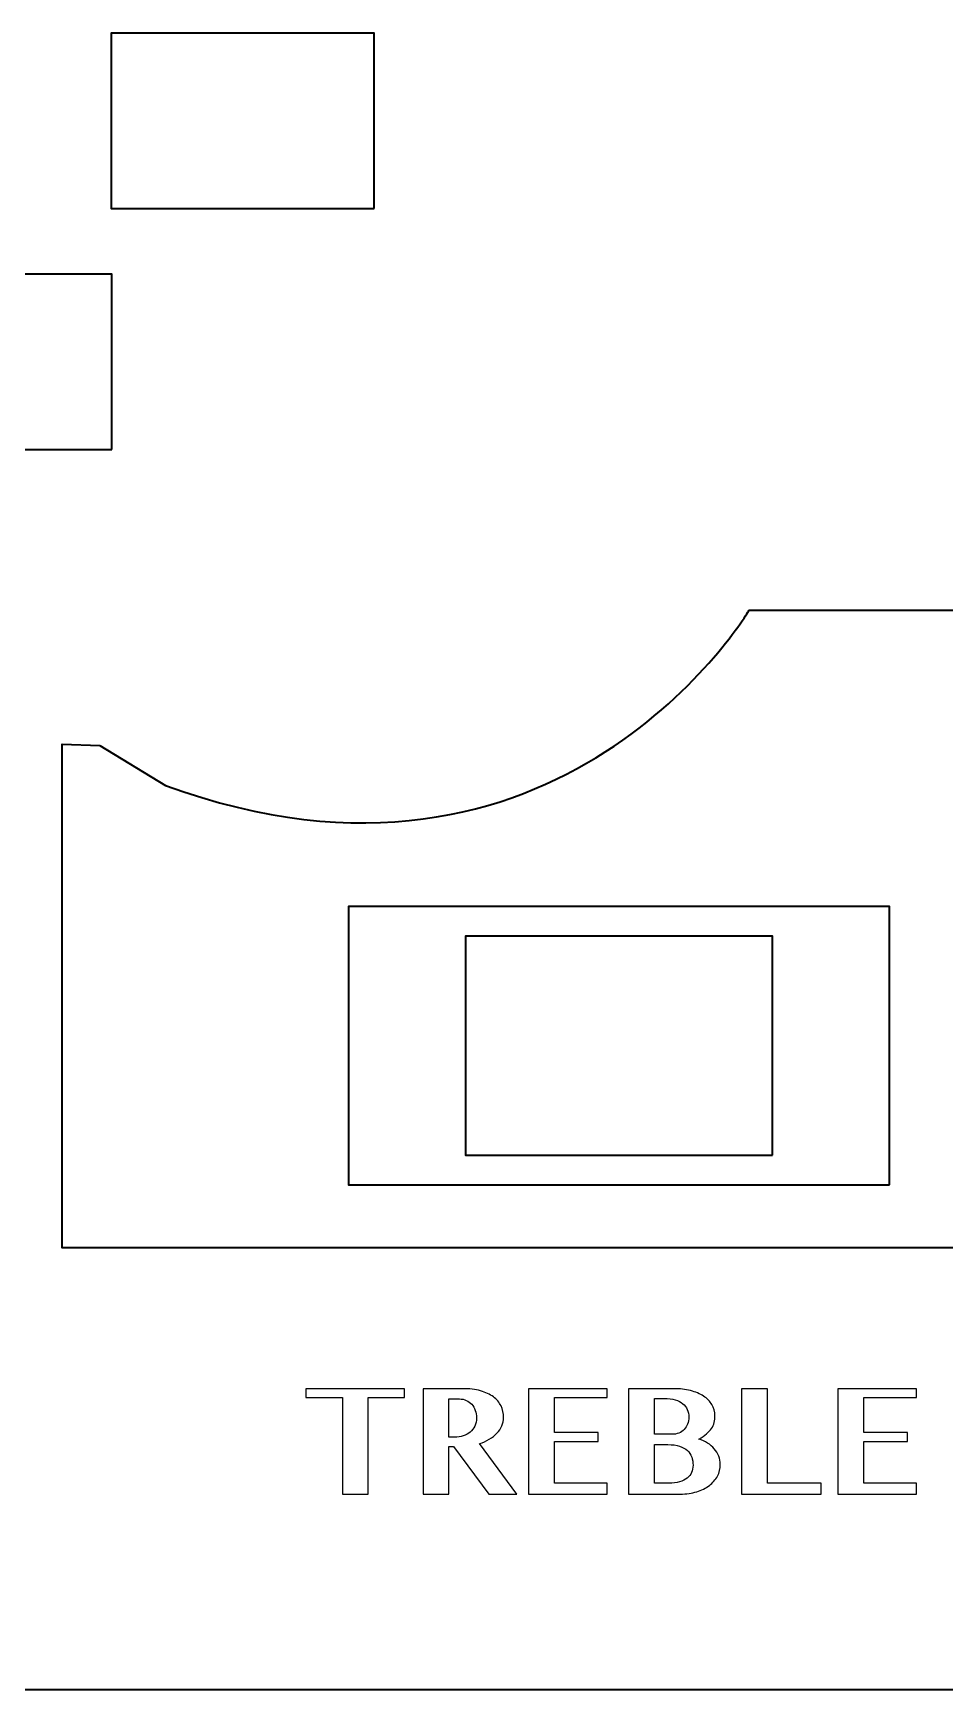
# Model space of a CAD drawing. Header units: millimetres. Extents: x -62 to 70, y -68 to 76.
# Drawn here: x -37.77 to -16.96, y -68.2 to -30.4 of the extents above; entities that cross this region are included whole.
import ezdxf

# ---------------------------------------------------------------- set-up
doc = ezdxf.new("R2010")
doc.units = ezdxf.units.MM
doc.header["$MEASUREMENT"] = 0
for name, color, linetype in [('Decorations', 7, 'Continuous'), ('Gold Things', 7, 'Continuous'), ('Parts Outlines', 7, 'Continuous'), ('Text', 7, 'Continuous')]:
    doc.layers.add(name, color=color, linetype=linetype)

msp = doc.modelspace()

# ---------------------------------------------------------------- linework, layer by layer
at = {"layer": 'Decorations', "color": 250, "lineweight": 35}
msp.add_open_spline([(47.2136, -54.2395), (47.2136, -54.2395), (47.2136, -54.9451), (47.2136, -54.9451), (47.2136, -54.9451), (47.2136, -54.9451), (47.2136, -60.901), (47.2136, -60.901), (47.2136, -60.901), (47.2136, -60.901), (49.0347, -62.9122), (49.0347, -62.9122), (49.0347, -62.9122), (49.0347, -62.9122), (49.0347, -67.3805), (49.0347, -67.3805), (49.0347, -67.3805), (49.0347, -67.3805), (49.0347, -68.2039), (49.0347, -68.2039), (49.0347, -68.2039), (49.0347, -68.2039), (-41.5673, -68.2039), (-41.5673, -68.2039), (-41.5673, -68.2039), (-41.5673, -68.2039), (-41.5673, -62.9122), (-41.5673, -62.9122), (-41.5673, -62.9122), (-41.5673, -62.9122), (-39.7462, -61.0746), (-39.7462, -61.0746), (-39.7462, -61.0746), (-39.7462, -61.0746), (-39.7462, -54.4456), (-39.7462, -54.4456)], degree=3, knots=[0, 0, 0, 0, 0.1, 0.1, 0.1, 0.1, 0.2, 0.2, 0.2, 0.2, 0.3, 0.3, 0.3, 0.3, 0.4, 0.4, 0.4, 0.4, 0.5, 0.5, 0.5, 0.5, 0.6, 0.6, 0.6, 0.6, 0.7, 0.7, 0.7, 0.7, 0.8, 0.8, 0.8, 0.8, 1, 1, 1, 1], dxfattribs=at)
at = {"layer": 'Gold Things', "color": 41, "lineweight": 35}
msp.add_open_spline([(-36.2479, -46.6548), (-36.2479, -46.6548), (-37.1078, -46.6255), (-37.1078, -46.6255), (-37.1078, -46.6255), (-37.1078, -46.6255), (-37.1078, -48.5834), (-37.1078, -48.5834), (-37.1078, -48.5834), (-37.1078, -48.5834), (-37.1078, -58.1201), (-37.1078, -58.1201), (-37.1078, -58.1201), (-37.1078, -58.1201), (44.8909, -58.1201), (44.8909, -58.1201), (44.8909, -58.1201), (44.8909, -58.1201), (44.8909, -50.7118), (44.8909, -50.7118), (44.8909, -50.7118), (44.8909, -50.7118), (44.8909, -48.9479), (44.8909, -48.9479), (44.8909, -48.9479), (44.8909, -48.9479), (44.8909, -46.9415), (44.8909, -46.9415), (44.8909, -46.9415), (44.8909, -46.9415), (44.0972, -46.9194), (44.0972, -46.9194), (44.0972, -46.9194), (35.6305, -51.0645), (29.6088, -43.568), (29.6088, -43.568), (29.6088, -43.568), (29.6088, -43.568), (-21.4312, -43.568), (-21.4312, -43.568), (-21.4312, -43.568), (-21.4312, -43.568), (-25.7527, -50.8592), (-34.7486, -47.5664), (-34.7486, -47.5664), (-34.7486, -47.5664), (-36.2479, -46.6548), (-36.2479, -46.6548)], degree=3, knots=[0, 0, 0, 0, 0.0769231, 0.0769231, 0.0769231, 0.0769231, 0.1538462, 0.1538462, 0.1538462, 0.1538462, 0.2307692, 0.2307692, 0.2307692, 0.2307692, 0.3076923, 0.3076923, 0.3076923, 0.3076923, 0.3846154, 0.3846154, 0.3846154, 0.3846154, 0.4615385, 0.4615385, 0.4615385, 0.4615385, 0.5384615, 0.5384615, 0.5384615, 0.5384615, 0.6153846, 0.6153846, 0.6153846, 0.6153846, 0.6923077, 0.6923077, 0.6923077, 0.6923077, 0.7692308, 0.7692308, 0.7692308, 0.7692308, 0.8461538, 0.8461538, 0.8461538, 0.8461538, 1, 1, 1, 1], dxfattribs=at)
at = {"layer": 'Gold Things', "color": 7, "lineweight": 35}
msp.add_open_spline([(-18.2267, -56.6797), (-18.2267, -56.6797), (-30.5741, -56.6797), (-30.5741, -56.6797), (-30.5741, -56.6797), (-30.5741, -56.6797), (-30.5741, -50.3297), (-30.5741, -50.3297), (-30.5741, -50.3297), (-30.5741, -50.3297), (-18.2267, -50.3297), (-18.2267, -50.3297), (-18.2267, -50.3297), (-18.2267, -50.3297), (-18.2267, -56.6797), (-18.2267, -56.6797)], degree=3, knots=[0, 0, 0, 0, 0.2, 0.2, 0.2, 0.2, 0.4, 0.4, 0.4, 0.4, 0.6, 0.6, 0.6, 0.6, 1, 1, 1, 1], dxfattribs=at)
at = {"layer": 'Gold Things', "color": 250, "lineweight": 35}
msp.add_open_spline([(47.3015, -54.2395), (47.3015, -54.2395), (47.3015, -54.9451), (47.3015, -54.9451), (47.3015, -54.9451), (47.3015, -54.9451), (47.3015, -60.901), (47.3015, -60.901), (47.3015, -60.901), (47.3015, -60.901), (49.1225, -62.9122), (49.1225, -62.9122), (49.1225, -62.9122), (49.1225, -62.9122), (49.1225, -67.3805), (49.1225, -67.3805), (49.1225, -67.3805), (49.1225, -67.3805), (49.1225, -68.2039), (49.1225, -68.2039), (49.1225, -68.2039), (49.1225, -68.2039), (-41.4794, -68.2039), (-41.4794, -68.2039), (-41.4794, -68.2039), (-41.4794, -68.2039), (-41.4794, -62.9122), (-41.4794, -62.9122), (-41.4794, -62.9122), (-41.4794, -62.9122), (-39.6583, -61.0746), (-39.6583, -61.0746), (-39.6583, -61.0746), (-39.6583, -61.0746), (-39.6583, -54.4456), (-39.6583, -54.4456)], degree=3, knots=[0, 0, 0, 0, 0.1, 0.1, 0.1, 0.1, 0.2, 0.2, 0.2, 0.2, 0.3, 0.3, 0.3, 0.3, 0.4, 0.4, 0.4, 0.4, 0.5, 0.5, 0.5, 0.5, 0.6, 0.6, 0.6, 0.6, 0.7, 0.7, 0.7, 0.7, 0.8, 0.8, 0.8, 0.8, 1, 1, 1, 1], dxfattribs=at)
at = {"layer": 'Parts Outlines', "color": 153, "lineweight": 35}
for points in [[(-29.991, -34.3987), (-29.991, -34.3987), (-35.991, -34.3987), (-35.991, -34.3987), (-35.991, -34.3987), (-35.991, -34.3987), (-35.991, -30.399), (-35.991, -30.399), (-35.991, -30.399), (-35.991, -30.399), (-29.991, -30.399), (-29.991, -30.399), (-29.991, -30.399), (-29.991, -30.399), (-29.991, -34.3987), (-29.991, -34.3987)], [(-35.9738, -39.8988), (-35.9738, -39.8988), (-41.9738, -39.8988), (-41.9738, -39.8988), (-41.9738, -39.8988), (-41.9738, -39.8988), (-41.9738, -35.8991), (-41.9738, -35.8991), (-41.9738, -35.8991), (-41.9738, -35.8991), (-35.9738, -35.8991), (-35.9738, -35.8991), (-35.9738, -35.8991), (-35.9738, -35.8991), (-35.9738, -39.8988), (-35.9738, -39.8988)]]:
    msp.add_open_spline(points, degree=3, knots=[0, 0, 0, 0, 0.2, 0.2, 0.2, 0.2, 0.4, 0.4, 0.4, 0.4, 0.6, 0.6, 0.6, 0.6, 1, 1, 1, 1], dxfattribs=at)
at = {"layer": 'Parts Outlines', "color": 240, "lineweight": 35}
msp.add_open_spline([(-20.9003, -56.0048), (-20.9003, -56.0048), (-27.9004, -56.0048), (-27.9004, -56.0048), (-27.9004, -56.0048), (-27.9004, -56.0048), (-27.9004, -51.0046), (-27.9004, -51.0046), (-27.9004, -51.0046), (-27.9004, -51.0046), (-20.9003, -51.0046), (-20.9003, -51.0046), (-20.9003, -51.0046), (-20.9003, -51.0046), (-20.9003, -56.0048), (-20.9003, -56.0048)], degree=3, knots=[0, 0, 0, 0, 0.2, 0.2, 0.2, 0.2, 0.4, 0.4, 0.4, 0.4, 0.6, 0.6, 0.6, 0.6, 1, 1, 1, 1], dxfattribs=at)
at = {"layer": 'Parts Outlines', "color": 250, "lineweight": 35}
msp.add_open_spline([(47.2136, -54.2395), (47.2136, -54.2395), (47.2136, -54.9451), (47.2136, -54.9451), (47.2136, -54.9451), (47.2136, -54.9451), (47.2136, -60.901), (47.2136, -60.901), (47.2136, -60.901), (47.2136, -60.901), (49.0347, -62.9119), (49.0347, -62.9119), (49.0347, -62.9119), (49.0347, -62.9119), (49.0347, -67.3805), (49.0347, -67.3805), (49.0347, -67.3805), (49.0347, -67.3805), (49.0347, -68.2039), (49.0347, -68.2039), (49.0347, -68.2039), (49.0347, -68.2039), (-41.5673, -68.2039), (-41.5673, -68.2039), (-41.5673, -68.2039), (-41.5673, -68.2039), (-41.5673, -62.9122), (-41.5673, -62.9122), (-41.5673, -62.9122), (-41.5673, -62.9122), (-39.7462, -61.0746), (-39.7462, -61.0746), (-39.7462, -61.0746), (-39.7462, -61.0746), (-39.7462, -54.4456), (-39.7462, -54.4456)], degree=3, knots=[0, 0, 0, 0, 0.1, 0.1, 0.1, 0.1, 0.2, 0.2, 0.2, 0.2, 0.3, 0.3, 0.3, 0.3, 0.4, 0.4, 0.4, 0.4, 0.5, 0.5, 0.5, 0.5, 0.6, 0.6, 0.6, 0.6, 0.7, 0.7, 0.7, 0.7, 0.8, 0.8, 0.8, 0.8, 1, 1, 1, 1], dxfattribs=at)
at = {"layer": 'Text', "color": 250, "lineweight": 35}
msp.add_open_spline([(47.2136, -54.2395), (47.2136, -54.2395), (47.2136, -54.9451), (47.2136, -54.9451), (47.2136, -54.9451), (47.2136, -54.9451), (47.2136, -60.901), (47.2136, -60.901), (47.2136, -60.901), (47.2136, -60.901), (49.0347, -62.9119), (49.0347, -62.9119), (49.0347, -62.9119), (49.0347, -62.9119), (49.0347, -67.3805), (49.0347, -67.3805), (49.0347, -67.3805), (49.0347, -67.3805), (49.0347, -68.2039), (49.0347, -68.2039), (49.0347, -68.2039), (49.0347, -68.2039), (-41.5673, -68.2039), (-41.5673, -68.2039), (-41.5673, -68.2039), (-41.5673, -68.2039), (-41.5673, -62.9122), (-41.5673, -62.9122), (-41.5673, -62.9122), (-41.5673, -62.9122), (-39.7462, -61.0746), (-39.7462, -61.0746), (-39.7462, -61.0746), (-39.7462, -61.0746), (-39.7462, -54.4456), (-39.7462, -54.4456)], degree=3, knots=[0, 0, 0, 0, 0.1, 0.1, 0.1, 0.1, 0.2, 0.2, 0.2, 0.2, 0.3, 0.3, 0.3, 0.3, 0.4, 0.4, 0.4, 0.4, 0.5, 0.5, 0.5, 0.5, 0.6, 0.6, 0.6, 0.6, 0.7, 0.7, 0.7, 0.7, 0.8, 0.8, 0.8, 0.8, 1, 1, 1, 1], dxfattribs=at)
at = {"layer": 'Text', "color": 250}
for points, knots in [([(-29.292, -61.3309), (-29.292, -61.3309), (-29.292, -61.5359), (-29.292, -61.5359), (-29.292, -61.5359), (-29.292, -61.5359), (-30.124, -61.5359), (-30.124, -61.5359), (-30.124, -61.5359), (-30.124, -61.5359), (-30.124, -63.7353), (-30.124, -63.7353), (-30.124, -63.7353), (-30.124, -63.7353), (-30.7124, -63.7353), (-30.7124, -63.7353), (-30.7124, -63.7353), (-30.7124, -63.7353), (-30.7124, -61.5359), (-30.7124, -61.5359), (-30.7124, -61.5359), (-30.7124, -61.5359), (-31.5469, -61.5359), (-31.5469, -61.5359), (-31.5469, -61.5359), (-31.5469, -61.5359), (-31.5469, -61.3309), (-31.5469, -61.3309), (-31.5469, -61.3309), (-31.5469, -61.3309), (-29.292, -61.3309), (-29.292, -61.3309)], [0, 0, 0, 0, 0.1111111, 0.1111111, 0.1111111, 0.1111111, 0.2222222, 0.2222222, 0.2222222, 0.2222222, 0.3333333, 0.3333333, 0.3333333, 0.3333333, 0.4444444, 0.4444444, 0.4444444, 0.4444444, 0.5555556, 0.5555556, 0.5555556, 0.5555556, 0.6666667, 0.6666667, 0.6666667, 0.6666667, 0.7777778, 0.7777778, 0.7777778, 0.7777778, 1, 1, 1, 1]), ([(-28.8724, -61.3309), (-28.8724, -61.3309), (-27.9681, -61.3309), (-27.9681, -61.3309), (-27.9681, -61.3309), (-27.8122, -61.3309), (-27.6759, -61.3475), (-27.5593, -61.3802), (-27.5593, -61.3802), (-27.4427, -61.4133), (-27.3456, -61.4587), (-27.2675, -61.5166), (-27.2675, -61.5166), (-27.1895, -61.5745), (-27.1313, -61.6437), (-27.0927, -61.724), (-27.0927, -61.724), (-27.0541, -61.8043), (-27.0348, -61.8921), (-27.0348, -61.9869), (-27.0348, -61.9869), (-27.0348, -62.0544), (-27.0481, -62.1188), (-27.0746, -62.1798), (-27.0746, -62.1798), (-27.1011, -62.2408), (-27.1385, -62.2973), (-27.1867, -62.3486), (-27.1867, -62.3486), (-27.235, -62.3999), (-27.2928, -62.4458), (-27.3604, -62.4861), (-27.3604, -62.4861), (-27.4279, -62.5264), (-27.5027, -62.5591), (-27.5846, -62.5849), (-27.5846, -62.5849), (-27.5846, -62.5849), (-26.7285, -63.7353), (-26.7285, -63.7353), (-26.7285, -63.7353), (-26.7285, -63.7353), (-27.37, -63.7353), (-27.37, -63.7353), (-27.37, -63.7353), (-27.37, -63.7353), (-28.1779, -62.6476), (-28.1779, -62.6476), (-28.1779, -62.6476), (-28.1779, -62.6476), (-28.2816, -62.6476), (-28.2816, -62.6476), (-28.2816, -62.6476), (-28.2816, -62.6476), (-28.2816, -63.7353), (-28.2816, -63.7353), (-28.2816, -63.7353), (-28.2816, -63.7353), (-28.8724, -63.7353), (-28.8724, -63.7353), (-28.8724, -63.7353), (-28.8724, -63.7353), (-28.8724, -61.3309), (-28.8724, -61.3309)], [0, 0, 0, 0, 0.0588235, 0.0588235, 0.0588235, 0.0588235, 0.1176471, 0.1176471, 0.1176471, 0.1176471, 0.1764706, 0.1764706, 0.1764706, 0.1764706, 0.2352941, 0.2352941, 0.2352941, 0.2352941, 0.2941176, 0.2941176, 0.2941176, 0.2941176, 0.3529412, 0.3529412, 0.3529412, 0.3529412, 0.4117647, 0.4117647, 0.4117647, 0.4117647, 0.4705882, 0.4705882, 0.4705882, 0.4705882, 0.5294118, 0.5294118, 0.5294118, 0.5294118, 0.5882353, 0.5882353, 0.5882353, 0.5882353, 0.6470588, 0.6470588, 0.6470588, 0.6470588, 0.7058824, 0.7058824, 0.7058824, 0.7058824, 0.7647059, 0.7647059, 0.7647059, 0.7647059, 0.8235294, 0.8235294, 0.8235294, 0.8235294, 0.8823529, 0.8823529, 0.8823529, 0.8823529, 1, 1, 1, 1]), ([(-28.2816, -62.4378), (-28.2816, -62.4378), (-28.2816, -62.4378), (-28.2816, -62.4378), (-28.2816, -62.4378), (-28.2816, -62.4378), (-28.1538, -62.4378), (-28.1538, -62.4378), (-28.1538, -62.4378), (-28.0814, -62.4378), (-28.0148, -62.4278), (-27.9536, -62.4075), (-27.9536, -62.4075), (-27.8925, -62.3875), (-27.8394, -62.3586), (-27.7945, -62.3207), (-27.7945, -62.3207), (-27.7495, -62.2832), (-27.714, -62.2373), (-27.6883, -62.1836), (-27.6883, -62.1836), (-27.6627, -62.1295), (-27.6498, -62.0682), (-27.6498, -61.9989), (-27.6498, -61.9989), (-27.6498, -61.9362), (-27.6594, -61.8784), (-27.6787, -61.8253), (-27.6787, -61.8253), (-27.698, -61.7722), (-27.7254, -61.7264), (-27.7607, -61.6878), (-27.7607, -61.6878), (-27.796, -61.6493), (-27.8375, -61.6193), (-27.8849, -61.5972), (-27.8849, -61.5972), (-27.9323, -61.5759), (-27.985, -61.5649), (-28.0428, -61.5649), (-28.0428, -61.5649), (-28.0428, -61.5649), (-28.2816, -61.5649), (-28.2816, -61.5649), (-28.2816, -61.5649), (-28.2816, -61.5649), (-28.2816, -62.4378), (-28.2816, -62.4378)], [0, 0, 0, 0, 0.0769231, 0.0769231, 0.0769231, 0.0769231, 0.1538462, 0.1538462, 0.1538462, 0.1538462, 0.2307692, 0.2307692, 0.2307692, 0.2307692, 0.3076923, 0.3076923, 0.3076923, 0.3076923, 0.3846154, 0.3846154, 0.3846154, 0.3846154, 0.4615385, 0.4615385, 0.4615385, 0.4615385, 0.5384615, 0.5384615, 0.5384615, 0.5384615, 0.6153846, 0.6153846, 0.6153846, 0.6153846, 0.6923077, 0.6923077, 0.6923077, 0.6923077, 0.7692308, 0.7692308, 0.7692308, 0.7692308, 0.8461538, 0.8461538, 0.8461538, 0.8461538, 1, 1, 1, 1]), ([(-24.6691, -61.3309), (-24.6691, -61.3309), (-24.6691, -61.5359), (-24.6691, -61.5359), (-24.6691, -61.5359), (-24.6691, -61.5359), (-25.8748, -61.5359), (-25.8748, -61.5359), (-25.8748, -61.5359), (-25.8748, -61.5359), (-25.8748, -62.3293), (-25.8748, -62.3293), (-25.8748, -62.3293), (-25.8748, -62.3293), (-24.874, -62.3293), (-24.874, -62.3293), (-24.874, -62.3293), (-24.874, -62.3293), (-24.874, -62.5343), (-24.874, -62.5343), (-24.874, -62.5343), (-24.874, -62.5343), (-25.8748, -62.5343), (-25.8748, -62.5343), (-25.8748, -62.5343), (-25.8748, -62.5343), (-25.8748, -63.4893), (-25.8748, -63.4893), (-25.8748, -63.4893), (-25.8748, -63.4893), (-24.6691, -63.4893), (-24.6691, -63.4893), (-24.6691, -63.4893), (-24.6691, -63.4893), (-24.6691, -63.7353), (-24.6691, -63.7353), (-24.6691, -63.7353), (-24.6691, -63.7353), (-26.4657, -63.7353), (-26.4657, -63.7353), (-26.4657, -63.7353), (-26.4657, -63.7353), (-26.4657, -61.3309), (-26.4657, -61.3309), (-26.4657, -61.3309), (-26.4657, -61.3309), (-24.6691, -61.3309), (-24.6691, -61.3309)], [0, 0, 0, 0, 0.0769231, 0.0769231, 0.0769231, 0.0769231, 0.1538462, 0.1538462, 0.1538462, 0.1538462, 0.2307692, 0.2307692, 0.2307692, 0.2307692, 0.3076923, 0.3076923, 0.3076923, 0.3076923, 0.3846154, 0.3846154, 0.3846154, 0.3846154, 0.4615385, 0.4615385, 0.4615385, 0.4615385, 0.5384615, 0.5384615, 0.5384615, 0.5384615, 0.6153846, 0.6153846, 0.6153846, 0.6153846, 0.6923077, 0.6923077, 0.6923077, 0.6923077, 0.7692308, 0.7692308, 0.7692308, 0.7692308, 0.8461538, 0.8461538, 0.8461538, 0.8461538, 1, 1, 1, 1]), ([(-24.1819, -61.3309), (-24.1819, -61.3309), (-23.1498, -61.3309), (-23.1498, -61.3309), (-23.1498, -61.3309), (-23.0115, -61.3309), (-22.8845, -61.3457), (-22.7687, -61.3754), (-22.7687, -61.3754), (-22.653, -61.4053), (-22.5538, -61.447), (-22.4709, -61.5008), (-22.4709, -61.5008), (-22.3881, -61.5549), (-22.3238, -61.6196), (-22.278, -61.6951), (-22.278, -61.6951), (-22.2322, -61.7705), (-22.2093, -61.8542), (-22.2093, -61.9459), (-22.2093, -61.9459), (-22.2093, -62.0038), (-22.2153, -62.0565), (-22.2274, -62.1037), (-22.2274, -62.1037), (-22.2394, -62.1512), (-22.2599, -62.1963), (-22.2888, -62.2387), (-22.2888, -62.2387), (-22.3178, -62.2814), (-22.3555, -62.3224), (-22.4022, -62.362), (-22.4022, -62.362), (-22.4489, -62.4013), (-22.5067, -62.4409), (-22.5758, -62.4812), (-22.5758, -62.4812), (-22.505, -62.5036), (-22.4399, -62.534), (-22.3805, -62.5715), (-22.3805, -62.5715), (-22.3211, -62.6094), (-22.2696, -62.6532), (-22.2261, -62.7031), (-22.2261, -62.7031), (-22.1827, -62.7531), (-22.149, -62.8078), (-22.1249, -62.8685), (-22.1249, -62.8685), (-22.1007, -62.9284), (-22.0887, -62.9932), (-22.0887, -63.0624), (-22.0887, -63.0624), (-22.0887, -63.1572), (-22.1104, -63.2454), (-22.1538, -63.3267), (-22.1538, -63.3267), (-22.1972, -63.4076), (-22.2587, -63.4789), (-22.3383, -63.5399), (-22.3383, -63.5399), (-22.4179, -63.6009), (-22.5135, -63.6488), (-22.6253, -63.6836), (-22.6253, -63.6836), (-22.7371, -63.718), (-22.8612, -63.7353), (-22.9978, -63.7353), (-22.9978, -63.7353), (-22.9978, -63.7353), (-24.1819, -63.7353), (-24.1819, -63.7353), (-24.1819, -63.7353), (-24.1819, -63.7353), (-24.1819, -61.3309), (-24.1819, -61.3309)], [0, 0, 0, 0, 0.05, 0.05, 0.05, 0.05, 0.1, 0.1, 0.1, 0.1, 0.15, 0.15, 0.15, 0.15, 0.2, 0.2, 0.2, 0.2, 0.25, 0.25, 0.25, 0.25, 0.3, 0.3, 0.3, 0.3, 0.35, 0.35, 0.35, 0.35, 0.4, 0.4, 0.4, 0.4, 0.45, 0.45, 0.45, 0.45, 0.5, 0.5, 0.5, 0.5, 0.55, 0.55, 0.55, 0.55, 0.6, 0.6, 0.6, 0.6, 0.65, 0.65, 0.65, 0.65, 0.7, 0.7, 0.7, 0.7, 0.75, 0.75, 0.75, 0.75, 0.8, 0.8, 0.8, 0.8, 0.85, 0.85, 0.85, 0.85, 0.9, 0.9, 0.9, 0.9, 1, 1, 1, 1]), ([(-23.5911, -62.3727), (-23.5911, -62.3727), (-23.5911, -62.3727), (-23.5911, -62.3727), (-23.5911, -62.3727), (-23.5911, -62.3727), (-23.2028, -62.3727), (-23.2028, -62.3727), (-23.2028, -62.3727), (-23.1401, -62.3727), (-23.0843, -62.3631), (-23.0352, -62.3438), (-23.0352, -62.3438), (-22.9861, -62.3245), (-22.9448, -62.2973), (-22.911, -62.2618), (-22.911, -62.2618), (-22.8773, -62.2263), (-22.8516, -62.185), (-22.8339, -62.1374), (-22.8339, -62.1374), (-22.8161, -62.0902), (-22.8073, -62.0375), (-22.8073, -61.9796), (-22.8073, -61.9796), (-22.8073, -61.9169), (-22.8185, -61.8594), (-22.8411, -61.8074), (-22.8411, -61.8074), (-22.8637, -61.755), (-22.8978, -61.7102), (-22.9436, -61.6734), (-22.9436, -61.6734), (-22.9894, -61.6365), (-23.0476, -61.6076), (-23.1184, -61.5866), (-23.1184, -61.5866), (-23.1892, -61.5655), (-23.2736, -61.5552), (-23.3716, -61.5552), (-23.3716, -61.5552), (-23.3716, -61.5552), (-23.5911, -61.5552), (-23.5911, -61.5552), (-23.5911, -61.5552), (-23.5911, -61.5552), (-23.5911, -62.3727), (-23.5911, -62.3727)], [0, 0, 0, 0, 0.0769231, 0.0769231, 0.0769231, 0.0769231, 0.1538462, 0.1538462, 0.1538462, 0.1538462, 0.2307692, 0.2307692, 0.2307692, 0.2307692, 0.3076923, 0.3076923, 0.3076923, 0.3076923, 0.3846154, 0.3846154, 0.3846154, 0.3846154, 0.4615385, 0.4615385, 0.4615385, 0.4615385, 0.5384615, 0.5384615, 0.5384615, 0.5384615, 0.6153846, 0.6153846, 0.6153846, 0.6153846, 0.6923077, 0.6923077, 0.6923077, 0.6923077, 0.7692308, 0.7692308, 0.7692308, 0.7692308, 0.8461538, 0.8461538, 0.8461538, 0.8461538, 1, 1, 1, 1]), ([(-21.6015, -61.3309), (-21.6015, -61.3309), (-21.0107, -61.3309), (-21.0107, -61.3309), (-21.0107, -61.3309), (-21.0107, -61.3309), (-21.0107, -63.4893), (-21.0107, -63.4893), (-21.0107, -63.4893), (-21.0107, -63.4893), (-19.7832, -63.4893), (-19.7832, -63.4893), (-19.7832, -63.4893), (-19.7832, -63.4893), (-19.7832, -63.7353), (-19.7832, -63.7353), (-19.7832, -63.7353), (-19.7832, -63.7353), (-21.6015, -63.7353), (-21.6015, -63.7353), (-21.6015, -63.7353), (-21.6015, -63.7353), (-21.6015, -61.3309), (-21.6015, -61.3309)], [0, 0, 0, 0, 0.1428571, 0.1428571, 0.1428571, 0.1428571, 0.2857143, 0.2857143, 0.2857143, 0.2857143, 0.4285714, 0.4285714, 0.4285714, 0.4285714, 0.5714286, 0.5714286, 0.5714286, 0.5714286, 0.7142857, 0.7142857, 0.7142857, 0.7142857, 1, 1, 1, 1]), ([(-17.608, -61.3309), (-17.608, -61.3309), (-17.608, -61.5359), (-17.608, -61.5359), (-17.608, -61.5359), (-17.608, -61.5359), (-18.8138, -61.5359), (-18.8138, -61.5359), (-18.8138, -61.5359), (-18.8138, -61.5359), (-18.8138, -62.3293), (-18.8138, -62.3293), (-18.8138, -62.3293), (-18.8138, -62.3293), (-17.813, -62.3293), (-17.813, -62.3293), (-17.813, -62.3293), (-17.813, -62.3293), (-17.813, -62.5343), (-17.813, -62.5343), (-17.813, -62.5343), (-17.813, -62.5343), (-18.8138, -62.5343), (-18.8138, -62.5343), (-18.8138, -62.5343), (-18.8138, -62.5343), (-18.8138, -63.4893), (-18.8138, -63.4893), (-18.8138, -63.4893), (-18.8138, -63.4893), (-17.608, -63.4893), (-17.608, -63.4893), (-17.608, -63.4893), (-17.608, -63.4893), (-17.608, -63.7353), (-17.608, -63.7353), (-17.608, -63.7353), (-17.608, -63.7353), (-19.4046, -63.7353), (-19.4046, -63.7353), (-19.4046, -63.7353), (-19.4046, -63.7353), (-19.4046, -61.3309), (-19.4046, -61.3309), (-19.4046, -61.3309), (-19.4046, -61.3309), (-17.608, -61.3309), (-17.608, -61.3309)], [0, 0, 0, 0, 0.0769231, 0.0769231, 0.0769231, 0.0769231, 0.1538462, 0.1538462, 0.1538462, 0.1538462, 0.2307692, 0.2307692, 0.2307692, 0.2307692, 0.3076923, 0.3076923, 0.3076923, 0.3076923, 0.3846154, 0.3846154, 0.3846154, 0.3846154, 0.4615385, 0.4615385, 0.4615385, 0.4615385, 0.5384615, 0.5384615, 0.5384615, 0.5384615, 0.6153846, 0.6153846, 0.6153846, 0.6153846, 0.6923077, 0.6923077, 0.6923077, 0.6923077, 0.7692308, 0.7692308, 0.7692308, 0.7692308, 0.8461538, 0.8461538, 0.8461538, 0.8461538, 1, 1, 1, 1]), ([(-23.5911, -63.4893), (-23.5911, -63.4893), (-23.5911, -63.4893), (-23.5911, -63.4893), (-23.5911, -63.4893), (-23.5911, -63.4893), (-23.2655, -63.4893), (-23.2655, -63.4893), (-23.2655, -63.4893), (-23.1706, -63.4893), (-23.0883, -63.4789), (-23.0183, -63.4579), (-23.0183, -63.4579), (-22.9484, -63.4369), (-22.8905, -63.4087), (-22.8447, -63.3721), (-22.8447, -63.3721), (-22.7989, -63.3363), (-22.7651, -63.2933), (-22.7434, -63.2433), (-22.7434, -63.2433), (-22.7217, -63.1933), (-22.7109, -63.1389), (-22.7109, -63.0793), (-22.7109, -63.0793), (-22.7109, -63.0118), (-22.7209, -62.9491), (-22.741, -62.8912), (-22.741, -62.8912), (-22.7612, -62.8333), (-22.7937, -62.7834), (-22.8387, -62.7417), (-22.8387, -62.7417), (-22.8836, -62.7), (-22.9432, -62.6669), (-23.0171, -62.6428), (-23.0171, -62.6428), (-23.091, -62.6187), (-23.1811, -62.6066), (-23.2872, -62.6066), (-23.2872, -62.6066), (-23.2872, -62.6066), (-23.5911, -62.6066), (-23.5911, -62.6066), (-23.5911, -62.6066), (-23.5911, -62.6066), (-23.5911, -63.4893), (-23.5911, -63.4893)], [0, 0, 0, 0, 0.0769231, 0.0769231, 0.0769231, 0.0769231, 0.1538462, 0.1538462, 0.1538462, 0.1538462, 0.2307692, 0.2307692, 0.2307692, 0.2307692, 0.3076923, 0.3076923, 0.3076923, 0.3076923, 0.3846154, 0.3846154, 0.3846154, 0.3846154, 0.4615385, 0.4615385, 0.4615385, 0.4615385, 0.5384615, 0.5384615, 0.5384615, 0.5384615, 0.6153846, 0.6153846, 0.6153846, 0.6153846, 0.6923077, 0.6923077, 0.6923077, 0.6923077, 0.7692308, 0.7692308, 0.7692308, 0.7692308, 0.8461538, 0.8461538, 0.8461538, 0.8461538, 1, 1, 1, 1])]:
    msp.add_open_spline(points, degree=3, knots=knots, dxfattribs=at)

doc.saveas('drawing.dxf')
